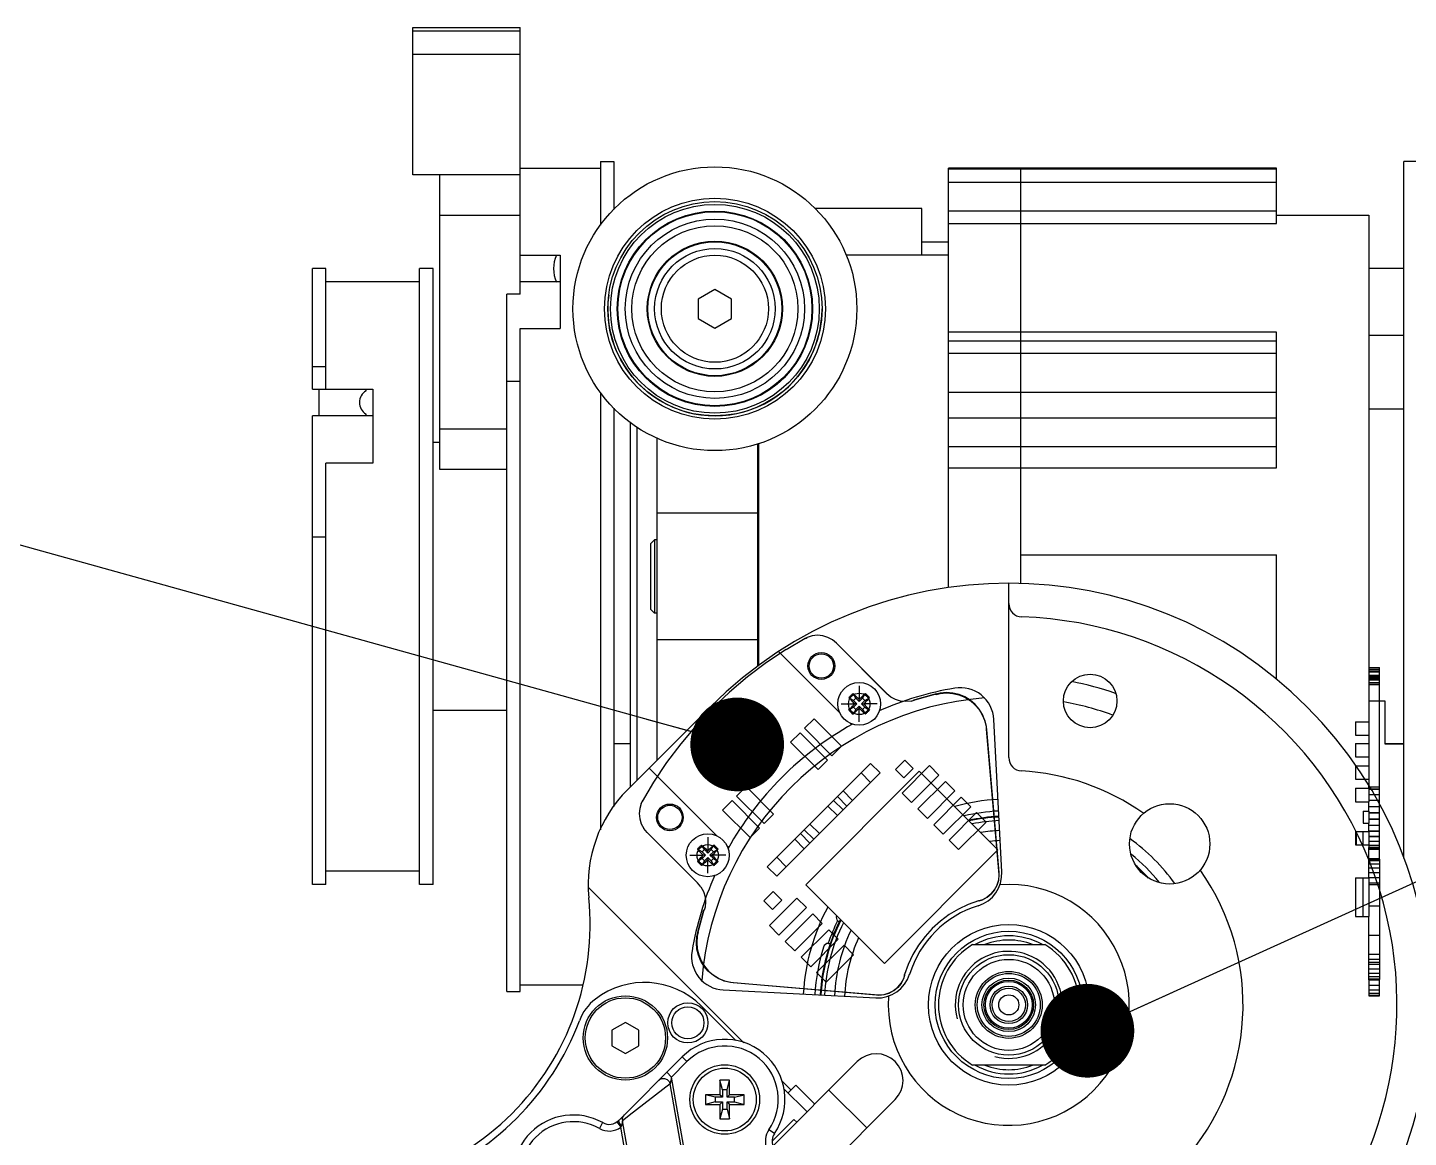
# Model space of a CAD drawing. Header units: millimetres. Extents: x 0 to 841, y 0 to 594.
# Drawn here: x 574.2 to 625.7, y 323.5 to 365 of the extents above; entities that cross this region are included whole.
import ezdxf

# ---------------------------------------------------------------- set-up
doc = ezdxf.new("R2010")
doc.units = ezdxf.units.MM
doc.header["$LTSCALE"] = 46.255
doc.layers.get('0').update_dxf_attribs({"linetype": 'CONTINUOUS'})
for name, color, linetype in [('02___PRT_ALL_AXES', 7, 'CONTINUOUS'), ('APSF_BLANK_LAYER', 7, 'CONTINUOUS'), ('AXIS', 7, 'CONTINUOUS'), ('COSMETIC', 7, 'CONTINUOUS'), ('DCURVE', 7, 'CONTINUOUS'), ('NOTE', 7, 'CONTINUOUS')]:
    doc.layers.add(name, color=color, linetype=linetype)
doc.styles.get("Standard").update_dxf_attribs({"font": 'txt', "width": 0.85})
doc.dimstyles.get("Standard").update_dxf_attribs({"dimtxt": 3.5, "dimasz": 3.5, "dimexe": 1.5, "dimexo": 1, "dimtad": 1, "dimtxsty": 'STANDARD', "dimblk": '_FILLED', "dimblk1": '_FILLED', "dimblk2": '_FILLED', "dimcen": 0.09, "dimadec": 0, "dimazin": 0, "dimtol": 1, "dimtp": 0.01, "dimtm": 0.01, "dimtfac": 1, "dimtofl": 0, "dimtmove": 0, "dimatfit": 3, "dimldrblk": '_FILLED', "dimfxl": 1, "dimtolj": 1, "dimarcsym": 0})

# ---------------------------------------------------------------- blocks, each defined once
blk = doc.blocks.new('_FILLED')
at = {"color": 0, "linetype": 'BYBLOCK'}
blk.add_solid([(0, 0), (-1, 0.214), (-1, -0.214)], dxfattribs=at)

msp = doc.modelspace()

# ---------------------------------------------------------------- linework, layer by layer
at = {"color": 7, "linetype": 'CONTINUOUS'}
for p, q in [((588.543, 359.451), (588.543, 364.951)), ((588.543, 364.951), (592.543, 364.951)), ((588.543, 364.826), (592.543, 364.826)), ((592.543, 354.99), (592.543, 364.951)), ((592.543, 363.951), (588.543, 363.951)), ((592.543, 359.451), (588.543, 359.451)), ((589.543, 348.451), (589.543, 359.451)), ((592.543, 359.701), (595.543, 359.701)), ((595.543, 359.951), (595.543, 357.577)), ((595.543, 359.951), (596.043, 359.951)), ((596.043, 359.951), (596.043, 358.162)), ((608.545, 344.039), (608.545, 359.701)), ((620.795, 359.701), (608.545, 359.701)), ((608.545, 359.678), (620.795, 359.678)), ((611.245, 344.193), (611.245, 359.701)), ((620.795, 357.631), (620.795, 359.701)), ((625.545, 333.932), (625.545, 359.951)), ((626.045, 359.951), (625.545, 359.951)), ((608.545, 359.18), (620.795, 359.18)), ((589.543, 357.951), (592.543, 357.951)), ((607.545, 358.201), (603.559, 358.201)), ((607.545, 356.451), (607.545, 358.201)), ((608.545, 358.107), (620.795, 358.107)), ((624.245, 357.951), (624.245, 336.633)), ((608.545, 357.631), (620.795, 357.631)), ((592.543, 356.451), (594.043, 356.451)), ((594.043, 356.451), (594.043, 353.717)), ((608.545, 356.451), (604.722, 356.451)), ((584.793, 351.451), (584.793, 355.951)), ((585.293, 355.951), (584.793, 355.951)), ((585.293, 351.451), (585.293, 355.951)), ((588.793, 332.951), (588.793, 355.951)), ((589.293, 355.951), (588.793, 355.951)), ((589.293, 332.951), (589.293, 355.951)), ((625.545, 355.951), (624.245, 355.951)), ((588.793, 355.451), (585.293, 355.451)), ((594.043, 355.451), (592.543, 355.451)), ((592.043, 328.952), (592.043, 354.99)), ((592.543, 354.99), (592.043, 354.99)), ((599.82, 355.173), (599.195, 354.812)), ((599.195, 354.812), (599.195, 354.091)), ((600.445, 354.812), (599.82, 355.173)), ((600.445, 354.091), (600.445, 354.812)), ((599.195, 354.091), (599.82, 353.73)), ((599.82, 353.73), (600.445, 354.091)), ((592.543, 328.952), (592.543, 353.717)), ((592.543, 353.717), (594.043, 353.717)), ((620.795, 353.574), (608.545, 353.574)), ((608.545, 353.25), (620.795, 353.25)), ((620.795, 348.508), (620.795, 353.574)), ((625.545, 353.451), (624.245, 353.451)), ((608.545, 352.797), (620.795, 352.797)), ((584.793, 352.292), (585.293, 352.292)), ((592.043, 351.746), (592.543, 351.746)), ((584.793, 351.451), (587.043, 351.451)), ((585.043, 350.451), (585.043, 351.451)), ((587.043, 351.451), (587.043, 348.689)), ((595.543, 351.326), (595.543, 334.992)), ((608.545, 351.332), (620.795, 351.332)), ((596.043, 350.741), (596.043, 335.859)), ((584.793, 332.952), (584.793, 350.451)), ((587.043, 350.451), (584.793, 350.451)), ((596.663, 336.594), (596.663, 350.2)), ((608.545, 350.381), (620.795, 350.381)), ((592.043, 349.951), (589.543, 349.951)), ((596.913, 336.844), (596.913, 350.022)), ((589.543, 349.451), (589.293, 349.451)), ((601.445, 349.412), (601.445, 341.125)), ((608.545, 349.309), (620.795, 349.309)), ((585.293, 332.952), (585.293, 348.689)), ((587.043, 348.689), (585.293, 348.689)), ((592.043, 348.451), (589.543, 348.451)), ((608.545, 348.508), (620.795, 348.508)), ((585.293, 345.914), (584.793, 345.914)), ((597.563, 345.826), (597.413, 345.676)), ((597.413, 345.676), (597.413, 343.226)), ((597.563, 345.826), (597.563, 343.076)), ((597.663, 345.826), (597.563, 345.826)), ((601.445, 345.076), (601.413, 345.076)), ((611.245, 345.254), (620.795, 345.254)), ((620.795, 340.601), (620.795, 345.254)), ((610.795, 337.688), (610.795, 344.201)), ((601.445, 343.826), (601.413, 343.826)), ((597.563, 343.076), (597.413, 343.226)), ((597.663, 343.076), (597.563, 343.076)), ((603.155, 342.122), (603.157, 342.119)), ((603.196, 342.146), (603.199, 342.141)), ((604.364, 341.961), (604.36, 341.957)), ((604.485, 339.357), (602.196, 341.647)), ((624.245, 340.92), (624.643, 340.92)), ((624.245, 340.918), (624.643, 340.918)), ((624.245, 340.903), (624.643, 340.903)), ((624.643, 340.903), (624.643, 340.92)), ((604.999, 339.82), (604.824, 339.925)), ((605.083, 339.904), (604.978, 340.079)), ((605.083, 339.904), (604.999, 339.82)), ((605.209, 339.778), (605.083, 339.904)), ((605.335, 339.904), (605.209, 339.778)), ((605.209, 339.778), (605.209, 339.862)), ((605.335, 339.904), (605.44, 340.079)), ((605.419, 339.82), (605.335, 339.904)), ((605.419, 339.82), (605.594, 339.925)), ((606.243, 340.075), (606.24, 340.071)), ((608.075, 340.06), (608.078, 340.047)), ((608.086, 340.064), (608.086, 340.062)), ((592.043, 339.451), (589.293, 339.451)), ((596.553, 336.483), (599.658, 339.588)), ((604.999, 339.569), (604.824, 339.464)), ((605.083, 339.485), (604.978, 339.31)), ((604.999, 339.82), (605.125, 339.694)), ((605.125, 339.694), (604.999, 339.569)), ((604.999, 339.569), (605.083, 339.485)), ((605.125, 339.694), (605.041, 339.694)), ((605.083, 339.485), (605.209, 339.611)), ((605.209, 339.611), (605.209, 339.527)), ((605.209, 339.611), (605.335, 339.485)), ((605.293, 339.694), (605.419, 339.82)), ((605.419, 339.569), (605.293, 339.694)), ((605.293, 339.694), (605.377, 339.694)), ((605.335, 339.485), (605.419, 339.569)), ((605.335, 339.485), (605.44, 339.31)), ((605.419, 339.569), (605.594, 339.464)), ((607.238, 339.83), (607.24, 339.825)), ((607.26, 339.835), (607.261, 339.831)), ((624.245, 339.807), (624.845, 339.807)), ((624.845, 339.807), (624.845, 338.201)), ((603.521, 339.139), (603.166, 338.784)), ((604.547, 338.112), (603.521, 339.139)), ((604.925, 338.918), (604.872, 338.971)), ((610.535, 333.415), (610.236, 339.114)), ((602.999, 338.617), (602.644, 338.263)), ((604.026, 337.591), (602.999, 338.617)), ((603.166, 338.784), (604.192, 337.758)), ((602.644, 338.263), (603.671, 337.236)), ((604.192, 337.758), (604.547, 338.112)), ((625.545, 338.201), (624.845, 338.201)), ((597.36, 337.29), (599.889, 334.761)), ((601.778, 333.613), (605.633, 337.468)), ((603.671, 337.236), (604.026, 337.591)), ((605.633, 337.468), (605.988, 337.114)), ((606.915, 337.596), (606.565, 337.246)), ((607.834, 337.389), (606.808, 336.362)), ((606.879, 336.932), (607.229, 337.282)), ((607.229, 337.282), (606.915, 337.596)), ((608.189, 337.034), (607.834, 337.389)), ((602.133, 333.259), (605.988, 337.114)), ((603.211, 332.939), (607.452, 337.18)), ((605.634, 336.76), (605.28, 337.115)), ((606.565, 337.246), (606.879, 336.932)), ((607.162, 336.008), (608.189, 337.034)), ((608.426, 336.796), (607.4, 335.77)), ((607.452, 337.18), (610.391, 334.241)), ((608.781, 336.442), (608.426, 336.796)), ((600.629, 336.247), (600.984, 336.602)), ((601.656, 335.221), (600.629, 336.247)), ((600.984, 336.602), (602.01, 335.576)), ((604.396, 336.231), (604.75, 335.876)), ((604.961, 336.087), (604.607, 336.442)), ((606.808, 336.362), (607.162, 336.008)), ((607.754, 335.415), (608.781, 336.442)), ((624.245, 336.54), (624.245, 336.038)), ((597.101, 336.05), (597.105, 336.048)), ((597.128, 336.09), (597.125, 336.091)), ((600.108, 335.726), (600.462, 336.081)), ((601.134, 334.699), (600.108, 335.726)), ((600.462, 336.081), (601.489, 335.054)), ((604.397, 335.523), (604.042, 335.877)), ((604.253, 336.088), (604.608, 335.734)), ((607.4, 335.77), (607.754, 335.415)), ((609.018, 336.204), (607.992, 335.178)), ((608.347, 334.823), (609.373, 335.85)), ((609.373, 335.85), (609.018, 336.204)), ((602.01, 335.576), (601.656, 335.221)), ((603.724, 334.85), (603.369, 335.204)), ((609.593, 335.63), (608.566, 334.603)), ((608.921, 334.249), (609.948, 335.275)), ((609.948, 335.275), (609.593, 335.63)), ((624.245, 335.686), (624.245, 335.242)), ((597.289, 334.886), (597.286, 334.883)), ((601.489, 335.054), (601.134, 334.699)), ((603.016, 334.851), (603.37, 334.496)), ((603.158, 334.993), (603.513, 334.639)), ((607.992, 335.178), (608.347, 334.823)), ((624.245, 334.927), (624.245, 334.426)), ((599.342, 334.164), (599.167, 334.268)), ((599.426, 334.248), (599.321, 334.422)), ((599.426, 334.248), (599.342, 334.164)), ((599.552, 334.122), (599.426, 334.248)), ((599.678, 334.248), (599.552, 334.122)), ((599.552, 334.122), (599.552, 334.205)), ((599.678, 334.248), (599.783, 334.422)), ((599.762, 334.164), (599.678, 334.248)), ((599.762, 334.164), (599.937, 334.268)), ((600.276, 334.375), (600.329, 334.322)), ((603.159, 334.285), (602.805, 334.64)), ((610.391, 334.241), (606.149, 330)), ((608.566, 334.603), (608.921, 334.249)), ((624.245, 334.32), (624.245, 334.331)), ((624.245, 334.331), (624.643, 334.331)), ((624.245, 334.326), (624.643, 334.326)), ((624.245, 334.324), (624.643, 334.324)), ((624.245, 334.32), (624.643, 334.32)), ((624.643, 334.32), (624.643, 334.331)), ((599.342, 333.912), (599.167, 333.807)), ((599.426, 333.828), (599.321, 333.653)), ((599.342, 334.164), (599.468, 334.038)), ((599.468, 334.038), (599.342, 333.912)), ((599.342, 333.912), (599.426, 333.828)), ((599.468, 334.038), (599.384, 334.038)), ((599.426, 333.828), (599.552, 333.954)), ((599.552, 333.954), (599.552, 333.87)), ((599.552, 333.954), (599.678, 333.828)), ((599.636, 334.038), (599.762, 334.164)), ((599.762, 333.912), (599.636, 334.038)), ((599.636, 334.038), (599.72, 334.038)), ((599.678, 333.828), (599.762, 333.912)), ((599.678, 333.828), (599.783, 333.653)), ((599.762, 333.912), (599.937, 333.807)), ((602.487, 333.612), (602.132, 333.967)), ((624.245, 333.906), (624.245, 333.902)), ((624.245, 333.906), (624.643, 333.906)), ((624.245, 333.902), (624.643, 333.902)), ((624.245, 333.89), (624.245, 333.896)), ((624.245, 333.896), (624.643, 333.896)), ((624.245, 333.89), (624.643, 333.89)), ((624.643, 333.902), (624.643, 333.906)), ((624.643, 333.896), (624.643, 333.89)), ((588.793, 333.451), (585.293, 333.451)), ((601.778, 333.613), (602.133, 333.259)), ((624.245, 333.202), (624.245, 331.751)), ((585.293, 332.951), (584.793, 332.951)), ((589.293, 332.951), (588.793, 332.951)), ((595.089, 332.844), (600.9, 327.032)), ((599.175, 333.007), (599.172, 333.003)), ((601.65, 332.331), (602.001, 332.682)), ((602.001, 332.682), (602.315, 332.367)), ((606.149, 330), (603.211, 332.939)), ((624.245, 333.014), (624.643, 333.014)), ((601.965, 332.017), (601.65, 332.331)), ((601.858, 331.412), (602.884, 332.439)), ((602.315, 332.367), (601.965, 332.017)), ((602.884, 332.439), (603.239, 332.084)), ((609.665, 332.34), (609.691, 332.347)), ((609.682, 332.344), (609.665, 332.34)), ((609.684, 332.338), (609.682, 332.344)), ((609.691, 332.347), (609.692, 332.342)), ((599.415, 331.985), (599.411, 331.987)), ((599.422, 332.007), (599.416, 332.008)), ((603.239, 332.084), (602.212, 331.058)), ((602.45, 330.82), (603.476, 331.847)), ((603.476, 331.847), (603.831, 331.492)), ((599.185, 331.16), (599.182, 331.161)), ((599.2, 331.168), (599.187, 331.172)), ((602.212, 331.058), (601.858, 331.412)), ((603.831, 331.492), (602.805, 330.466)), ((603.042, 330.228), (604.069, 331.255)), ((604.069, 331.255), (604.423, 330.9)), ((604.458, 331.54), (604.411, 331.586)), ((602.805, 330.466), (602.45, 330.82)), ((604.423, 330.9), (603.397, 329.873)), ((603.617, 329.654), (604.643, 330.68)), ((604.064, 330.749), (604.13, 330.749)), ((604.643, 330.68), (604.998, 330.325)), ((609.443, 330.701), (612.147, 330.701)), ((603.397, 329.873), (603.042, 330.228)), ((604.998, 330.325), (603.971, 329.299)), ((624.245, 330.351), (624.643, 330.351)), ((603.971, 329.299), (603.617, 329.654)), ((606.906, 329.582), (606.9, 329.556)), ((606.904, 329.555), (606.9, 329.556)), ((606.902, 329.565), (606.906, 329.582)), ((606.909, 329.563), (606.902, 329.565)), ((592.543, 329.201), (594.886, 329.201)), ((600.133, 329.01), (605.832, 328.712)), ((624.245, 329.395), (624.245, 329.4)), ((624.245, 329.4), (624.643, 329.4)), ((624.245, 329.395), (624.643, 329.395)), ((624.245, 329.386), (624.245, 329.383)), ((624.245, 329.386), (624.643, 329.386)), ((624.245, 329.383), (624.643, 329.383)), ((624.643, 329.4), (624.643, 329.395)), ((624.643, 329.383), (624.643, 329.386)), ((592.043, 328.951), (592.543, 328.951)), ((599.31, 328.411), (600.597, 327.124)), ((596.476, 327.791), (595.976, 327.503)), ((595.976, 327.503), (595.976, 326.925)), ((596.976, 327.503), (596.476, 327.791)), ((596.976, 326.925), (596.976, 327.503)), ((595.976, 326.925), (596.476, 326.637)), ((598.597, 326.507), (596.167, 324.076)), ((596.476, 326.637), (596.976, 326.925)), ((598.597, 326.507), (598.774, 326.33)), ((598.024, 325.933), (598.2, 325.756)), ((598.774, 326.33), (598.2, 325.756)), ((601.874, 323.066), (605.138, 326.33)), ((612.147, 326.201), (609.443, 326.201)), ((598.145, 325.499), (596.615, 324.316)), ((599.069, 320.255), (598.145, 325.499)), ((599.134, 320.461), (598.2, 325.756)), ((600.007, 325.641), (600.007, 325.097)), ((600.098, 325.278), (600.007, 325.641)), ((600.37, 325.641), (600.007, 325.641)), ((600.279, 325.278), (600.37, 325.641)), ((600.37, 325.097), (600.37, 325.641)), ((602.311, 325.622), (602.663, 325.269)), ((602.557, 325.163), (602.84, 325.446)), ((603.547, 324.739), (602.84, 325.446)), ((599.463, 325.097), (599.463, 324.735)), ((600.007, 325.097), (599.463, 325.097)), ((599.826, 325.007), (599.463, 325.097)), ((599.826, 325.007), (599.826, 324.825)), ((600.098, 325.007), (599.826, 325.007)), ((600.098, 325.007), (600.007, 325.097)), ((600.098, 325.278), (600.098, 325.007)), ((600.279, 325.278), (600.098, 325.278)), ((600.279, 325.007), (600.279, 325.278)), ((600.279, 325.007), (600.37, 325.097)), ((600.551, 325.007), (600.279, 325.007)), ((600.913, 325.097), (600.37, 325.097)), ((600.551, 325.007), (600.913, 325.097)), ((600.551, 324.825), (600.551, 325.007)), ((600.913, 324.735), (600.913, 325.097)), ((603.264, 324.456), (602.388, 325.332)), ((603.284, 321.648), (606.552, 324.916)), ((604.077, 325.269), (605.492, 323.855)), ((599.826, 324.825), (599.463, 324.735)), ((599.463, 324.735), (600.007, 324.735)), ((599.826, 324.825), (600.098, 324.825)), ((600.098, 324.825), (600.007, 324.735)), ((600.007, 324.735), (600.007, 324.191)), ((600.098, 324.553), (600.007, 324.191)), ((600.098, 324.825), (600.098, 324.553)), ((600.098, 324.553), (600.279, 324.553)), ((600.279, 324.553), (600.279, 324.825)), ((600.279, 324.825), (600.37, 324.735)), ((600.279, 324.825), (600.551, 324.825)), ((600.279, 324.553), (600.37, 324.191)), ((600.37, 324.191), (600.37, 324.735)), ((600.37, 324.735), (600.913, 324.735)), ((600.551, 324.825), (600.913, 324.735)), ((595.628, 324.052), (595.506, 323.834)), ((596.162, 324.081), (596.307, 323.878)), ((597.07, 319.549), (596.307, 323.878)), ((596.365, 324.123), (596.326, 323.945)), ((596.413, 324.16), (596.365, 324.123)), ((597.193, 319.426), (596.365, 324.123)), ((596.615, 324.316), (596.413, 324.16)), ((600.007, 324.191), (600.37, 324.191)), ((601.958, 323.362), (602.769, 324.173)), ((602.769, 324.173), (602.875, 324.067)), ((602.042, 323.641), (601.836, 323.782))]:
    msp.add_line(p, q, dxfattribs=at)
at = {"color": 6, "linetype": 'CONTINUOUS'}
for p, q in [((602.482, 341.724), (603.196, 342.146)), ((603.269, 342.178), (603.157, 342.119)), ((603.199, 342.141), (603.269, 342.178)), ((603.457, 342.236), (603.269, 342.178)), ((603.653, 342.255), (603.457, 342.236)), ((603.849, 342.236), (603.653, 342.255)), ((604.038, 342.178), (603.849, 342.236)), ((604.211, 342.086), (604.038, 342.178)), ((604.364, 341.961), (604.211, 342.086)), ((604.36, 341.957), (606.24, 340.071)), ((606.243, 340.075), (604.364, 341.961)), ((602.482, 341.724), (601.747, 341.233)), ((601.747, 341.233), (601.04, 340.701)), ((624.245, 341.058), (624.643, 341.058)), ((624.245, 341.056), (624.643, 341.056)), ((624.245, 341.039), (624.643, 341.039)), ((624.245, 341.037), (624.643, 341.037)), ((624.245, 340.982), (624.643, 340.982)), ((624.245, 340.98), (624.643, 340.98)), ((624.245, 340.889), (624.643, 340.889)), ((624.245, 340.887), (624.643, 340.887)), ((624.643, 340.92), (624.643, 341.058)), ((624.643, 334.331), (624.643, 340.903)), ((601.04, 340.701), (600.365, 340.131)), ((624.245, 340.764), (624.643, 340.764)), ((624.245, 340.762), (624.643, 340.762)), ((624.245, 340.729), (624.643, 340.729)), ((624.245, 340.694), (624.643, 340.694)), ((624.245, 340.647), (624.643, 340.647)), ((624.245, 340.592), (624.643, 340.592)), ((624.245, 340.494), (624.643, 340.494)), ((624.245, 340.434), (624.643, 340.434)), ((624.245, 340.414), (624.643, 340.414)), ((600.365, 340.131), (599.723, 339.524)), ((606.392, 339.946), (606.24, 340.071)), ((606.566, 339.853), (606.392, 339.946)), ((606.754, 339.796), (606.566, 339.853)), ((607.292, 339.849), (607.238, 339.83)), ((607.26, 339.835), (607.293, 339.847)), ((607.991, 340.044), (607.292, 339.849)), ((607.293, 339.847), (607.992, 340.042)), ((608.086, 340.064), (607.991, 340.044)), ((607.992, 340.042), (608.075, 340.06)), ((608.078, 340.047), (608.231, 340.083)), ((608.239, 340.099), (608.086, 340.062)), ((608.231, 340.083), (608.466, 340.102)), ((608.474, 340.117), (608.239, 340.099)), ((608.466, 340.102), (608.702, 340.083)), ((608.71, 340.099), (608.474, 340.117)), ((608.702, 340.083), (608.931, 340.028)), ((608.939, 340.043), (608.71, 340.099)), ((608.931, 340.028), (609.149, 339.938)), ((609.158, 339.953), (608.939, 340.043)), ((609.149, 339.938), (609.351, 339.814)), ((609.359, 339.83), (609.158, 339.953)), ((599.723, 339.524), (599.115, 338.882)), ((606.95, 339.777), (606.754, 339.796)), ((607.146, 339.796), (606.95, 339.777)), ((607.146, 339.796), (607.261, 339.831)), ((609.351, 339.814), (609.53, 339.661)), ((609.538, 339.676), (609.359, 339.83)), ((609.53, 339.661), (609.684, 339.482)), ((609.692, 339.497), (609.538, 339.676)), ((609.684, 339.482), (609.807, 339.28)), ((609.815, 339.296), (609.692, 339.497)), ((599.115, 338.882), (598.545, 338.206)), ((609.807, 339.28), (609.897, 339.062)), ((609.905, 339.077), (609.815, 339.296)), ((609.897, 339.062), (609.953, 338.832)), ((609.961, 338.848), (609.905, 339.077)), ((609.953, 338.832), (609.961, 338.728)), ((609.969, 338.743), (609.961, 338.848)), ((623.745, 339.027), (623.745, 338.526)), ((623.745, 339.027), (624.245, 339.027)), ((609.961, 338.728), (610.421, 333.391)), ((610.422, 333.46), (609.969, 338.743)), ((623.745, 338.526), (624.245, 338.526)), ((598.545, 338.206), (598.013, 337.5)), ((623.745, 338.215), (623.745, 337.713)), ((623.745, 338.215), (624.245, 338.215)), ((598.013, 337.5), (597.522, 336.765)), ((623.745, 337.713), (624.245, 337.713)), ((623.745, 337.377), (623.745, 336.876)), ((623.745, 337.377), (624.245, 337.377)), ((597.522, 336.765), (597.101, 336.05)), ((623.745, 336.876), (624.245, 336.876)), ((623.745, 336.54), (623.745, 336.038)), ((623.745, 336.54), (624.245, 336.54)), ((624.245, 336.54), (624.245, 336.633)), ((624.245, 336.595), (624.643, 336.595)), ((624.245, 336.59), (624.643, 336.59)), ((624.245, 336.515), (624.643, 336.515)), ((624.245, 336.51), (624.643, 336.51)), ((624.245, 336.314), (624.643, 336.314)), ((624.245, 336.309), (624.643, 336.309)), ((597.011, 335.789), (596.992, 335.593)), ((597.068, 335.978), (597.011, 335.789)), ((597.068, 335.978), (597.128, 336.09)), ((597.105, 336.048), (597.068, 335.978)), ((623.745, 336.038), (624.245, 336.038)), ((624.245, 336.096), (624.643, 336.096)), ((624.245, 336.091), (624.643, 336.091)), ((624.245, 335.686), (624.245, 336.038)), ((624.245, 335.866), (624.643, 335.866)), ((624.245, 335.861), (624.643, 335.861)), ((596.992, 335.593), (597.011, 335.397)), ((597.011, 335.397), (597.068, 335.209)), ((597.068, 335.209), (597.161, 335.035)), ((624.029, 335.686), (624.029, 335.242)), ((624.029, 335.686), (624.245, 335.686)), ((624.029, 335.242), (624.245, 335.242)), ((624.245, 335.631), (624.643, 335.631)), ((624.245, 335.626), (624.643, 335.626)), ((624.245, 335.395), (624.643, 335.395)), ((624.245, 335.39), (624.643, 335.39)), ((624.245, 334.927), (624.245, 335.242)), ((597.286, 334.883), (597.161, 335.035)), ((599.172, 333.003), (597.286, 334.883)), ((597.289, 334.886), (599.175, 333.007)), ((623.745, 334.927), (623.745, 334.426)), ((623.745, 334.927), (624.245, 334.927)), ((623.77, 334.927), (623.77, 334.426)), ((624.02, 334.927), (624.02, 334.426)), ((624.245, 335.166), (624.643, 335.166)), ((624.245, 335.161), (624.643, 335.161)), ((624.245, 334.948), (624.643, 334.948)), ((624.245, 334.943), (624.643, 334.943)), ((624.245, 334.746), (624.643, 334.746)), ((624.245, 334.741), (624.643, 334.741)), ((623.745, 334.426), (624.245, 334.426)), ((624.245, 334.567), (624.643, 334.567)), ((624.245, 334.562), (624.643, 334.562)), ((624.245, 334.426), (624.245, 334.331)), ((624.245, 334.414), (624.643, 334.414)), ((624.245, 334.408), (624.643, 334.408)), ((624.245, 333.906), (624.245, 334.32)), ((624.245, 334.274), (624.643, 334.274)), ((624.245, 334.272), (624.643, 334.272)), ((624.643, 333.906), (624.643, 334.32)), ((624.245, 333.917), (624.643, 333.917)), ((624.245, 333.915), (624.643, 333.915)), ((624.245, 333.896), (624.245, 333.902)), ((624.245, 333.202), (624.245, 333.89)), ((624.245, 333.849), (624.643, 333.849)), ((624.245, 333.725), (624.643, 333.725)), ((624.643, 333.896), (624.643, 333.902)), ((624.643, 333.89), (624.643, 329.4)), ((610.43, 333.304), (610.411, 333.108)), ((610.418, 333.113), (610.438, 333.309)), ((610.421, 333.391), (610.43, 333.304)), ((610.438, 333.309), (610.422, 333.46)), ((623.745, 333.202), (623.745, 331.751)), ((623.745, 333.202), (624.245, 333.202)), ((624.02, 333.202), (624.02, 331.751)), ((624.245, 333.572), (624.643, 333.572)), ((624.245, 333.399), (624.643, 333.399)), ((624.245, 333.21), (624.643, 333.21)), ((599.3, 332.855), (599.175, 333.007)), ((599.3, 332.855), (599.393, 332.681)), ((599.393, 332.681), (599.45, 332.492)), ((610.26, 332.746), (610.136, 332.593)), ((610.143, 332.598), (610.268, 332.751)), ((610.353, 332.919), (610.26, 332.746)), ((610.268, 332.751), (610.361, 332.924)), ((610.411, 333.108), (610.353, 332.919)), ((610.361, 332.924), (610.418, 333.113)), ((624.245, 332.951), (624.643, 332.951)), ((599.45, 332.492), (599.47, 332.296)), ((599.47, 332.296), (599.45, 332.1)), ((609.282, 332.203), (608.915, 332.03)), ((609.665, 332.34), (609.282, 332.203)), ((609.81, 332.376), (609.684, 332.338)), ((609.692, 332.342), (609.817, 332.38)), ((609.983, 332.469), (609.81, 332.376)), ((609.817, 332.38), (609.991, 332.473)), ((610.136, 332.593), (609.983, 332.469)), ((609.991, 332.473), (610.143, 332.598)), ((624.245, 332.151), (624.643, 332.151)), ((599.203, 331.255), (599.397, 331.954)), ((599.4, 331.954), (599.205, 331.255)), ((599.397, 331.954), (599.416, 332.008)), ((599.411, 331.987), (599.4, 331.954)), ((599.45, 332.1), (599.415, 331.985)), ((608.567, 331.821), (608.241, 331.579)), ((608.915, 332.03), (608.567, 331.821)), ((623.745, 331.751), (624.245, 331.751)), ((624.245, 329.4), (624.245, 331.751)), ((599.148, 331.007), (599.185, 331.16)), ((599.2, 331.168), (599.163, 331.015)), ((599.182, 331.161), (599.203, 331.255)), ((599.205, 331.255), (599.187, 331.172)), ((607.94, 331.306), (607.667, 331.006)), ((608.241, 331.579), (607.94, 331.306)), ((599.129, 330.772), (599.148, 331.007)), ((599.148, 330.537), (599.129, 330.772)), ((599.163, 331.015), (599.145, 330.78)), ((599.145, 330.78), (599.163, 330.545)), ((607.426, 330.679), (607.217, 330.331)), ((607.667, 331.006), (607.426, 330.679)), ((624.245, 331.051), (624.643, 331.051)), ((599.203, 330.307), (599.148, 330.537)), ((599.163, 330.545), (599.218, 330.315)), ((599.293, 330.089), (599.203, 330.307)), ((599.218, 330.315), (599.309, 330.097)), ((599.417, 329.888), (599.293, 330.089)), ((599.309, 330.097), (599.432, 329.896)), ((607.217, 330.331), (607.043, 329.964)), ((624.245, 330.155), (624.643, 330.155)), ((624.245, 330.051), (624.643, 330.051)), ((599.57, 329.708), (599.417, 329.888)), ((599.432, 329.896), (599.585, 329.716)), ((599.75, 329.555), (599.57, 329.708)), ((599.585, 329.716), (599.765, 329.563)), ((599.951, 329.431), (599.75, 329.555)), ((599.765, 329.563), (599.966, 329.439)), ((606.904, 329.555), (606.866, 329.429)), ((606.871, 329.437), (606.909, 329.563)), ((607.043, 329.964), (606.906, 329.582)), ((624.245, 329.967), (624.643, 329.967)), ((624.245, 329.793), (624.643, 329.793)), ((624.245, 329.641), (624.643, 329.641)), ((600.169, 329.341), (599.951, 329.431)), ((599.966, 329.439), (600.184, 329.349)), ((600.399, 329.286), (600.169, 329.341)), ((600.184, 329.349), (600.414, 329.294)), ((600.503, 329.278), (600.399, 329.286)), ((600.414, 329.294), (600.519, 329.286)), ((605.786, 328.824), (600.503, 329.278)), ((600.519, 329.286), (605.855, 328.825)), ((606.648, 329.103), (606.496, 328.978)), ((606.501, 328.986), (606.653, 329.111)), ((606.773, 329.255), (606.648, 329.103)), ((606.653, 329.111), (606.778, 329.263)), ((606.866, 329.429), (606.773, 329.255)), ((606.778, 329.263), (606.871, 329.437)), ((624.245, 329.516), (624.643, 329.516)), ((624.245, 329.423), (624.643, 329.423)), ((624.245, 329.386), (624.245, 329.395)), ((624.245, 329.383), (624.245, 328.793)), ((624.245, 329.188), (624.643, 329.188)), ((624.245, 329.015), (624.643, 329.015)), ((624.643, 329.386), (624.643, 329.395)), ((624.643, 328.793), (624.643, 329.383)), ((605.938, 328.809), (605.786, 328.824)), ((605.855, 328.825), (605.942, 328.817)), ((606.134, 328.828), (605.938, 328.809)), ((605.942, 328.817), (606.139, 328.836)), ((606.322, 328.885), (606.134, 328.828)), ((606.139, 328.836), (606.327, 328.893)), ((606.496, 328.978), (606.322, 328.885)), ((606.327, 328.893), (606.501, 328.986)), ((624.245, 328.892), (624.643, 328.892)), ((624.245, 328.817), (624.643, 328.817)), ((624.245, 328.793), (624.643, 328.793))]:
    msp.add_line(p, q, dxfattribs=at)
at = {"color": 7, "linetype": 'CONTINUOUS'}
for centre, radius in [((599.82, 354.451), 5.3), ((599.82, 354.451), 4.125), ((599.82, 354.451), 2.5), ((599.82, 354.451), 2.25), ((599.82, 354.451), 2), ((603.795, 341.109), 0.5), ((603.795, 341.109), 0.453), ((605.209, 339.694), 0.8), ((598.138, 335.452), 0.5), ((598.138, 335.452), 0.453), ((616.805, 334.462), 1.5), ((599.552, 334.038), 0.8), ((610.795, 328.451), 1.875), ((610.795, 328.451), 1.25), ((610.795, 328.451), 1.175), ((610.795, 328.451), 1), ((610.795, 328.451), 0.875), ((610.795, 328.451), 0.7), ((610.795, 328.451), 0.625), ((596.476, 327.214), 1.5), ((598.81, 327.78), 0.75), ((610.795, 328.451), 0.375), ((598.81, 327.78), 0.6), ((600.188, 324.916), 1.3), ((600.188, 324.916), 1.175)]:
    msp.add_circle(centre, radius, dxfattribs=at)
at = {"color": 4, "linetype": 'CONTINUOUS'}
msp.add_circle((599.82, 354.451), 3.65, dxfattribs=at)
at = {"color": 6, "linetype": 'CONTINUOUS'}
for centre in [(605.209, 339.694), (599.552, 334.038)]:
    msp.add_circle(centre, 0.4, dxfattribs=at)
at = {"color": 7, "linetype": 'CONTINUOUS', "true_color": 0xffab00}
for radius in [1.7, 0.925]:
    msp.add_circle((610.795, 328.451), radius, dxfattribs=at)
at = {"color": 7, "linetype": 'CONTINUOUS'}
for centre, radius, start, end in [((595.043, 355.951), 1.25, 156.3416, 203.6584), ((599.82, 354.451), 4, 172.6924, 0.002), ((610.795, 328.451), 15.75, 315, 135), ((611.295, 343.443), 0.5, 180, 268.0898), ((610.795, 328.451), 14.5, 315, 88.0898), ((610.795, 328.451), 12.3, 71.0739, 79.0292), ((610.795, 328.451), 11.5, 94.5246, 175.4754), ((606.682, 338.221), 2.521, 134.9953, 137.4686), ((606.682, 338.221), 2.521, 132.5314, 135.0047), ((603.73, 338.216), 2.529, 42.5344, 47.4656), ((610.795, 328.451), 12, 99.6774, 113.7835), ((608.988, 339.049), 1.25, 3, 99.6774), ((606.688, 341.173), 2.529, 222.5344, 227.4656), ((603.735, 341.168), 2.521, 312.5314, 315.0047), ((603.736, 341.168), 2.521, 314.9953, 317.4686), ((610.795, 328.451), 11.5, 70.295, 79.7026), ((610.795, 328.451), 12, 119.1021, 150.8979), ((611.295, 337.688), 0.5, 180, 266.9014), ((610.795, 328.451), 8.75, 54.8382, 86.9014), ((600.088, 332.947), 5, 135, 185.7035), ((610.795, 328.451), 7.683, 93, 105.2201), ((610.795, 328.451), 7.25, 92.9983, 103.2748), ((610.795, 328.451), 6.895, 93, 101.4629), ((601.025, 332.564), 2.521, 134.9953, 137.4686), ((601.025, 332.564), 2.521, 132.5314, 135.0047), ((598.073, 332.559), 2.529, 42.5344, 47.4656), ((610.795, 328.451), 6.145, 93, 96.6096), ((610.795, 328.451), 7.683, 36.1508, 53.8492), ((601.031, 335.517), 2.529, 222.5344, 227.4656), ((598.079, 335.511), 2.521, 312.5314, 315.0047), ((598.079, 335.511), 2.521, 314.9953, 317.4686), ((610.795, 328.451), 7.25, 39.1582, 50.8418), ((610.795, 328.451), 12, 156.2165, 170.3226), ((609.287, 333.349), 1.25, 287.117, 3), ((610.795, 328.451), 8.75, 318.0986, 35.1618), ((610.795, 328.451), 4.5, 175.826, 94.174), ((585.162, 331.457), 10, 264.2965, 5.7035), ((610.795, 328.451), 7.683, 151.6001, 177), ((610.795, 328.451), 3.875, 107.117, 162.883), ((610.795, 328.451), 7.125, 153.8457, 161.1542), ((604.553, 331.728), 0.2, 162.9567, 225), ((610.795, 328.451), 6.895, 153.5613, 176.9894), ((604.37, 330.899), 0.25, 111.5102, 149.6888), ((610.795, 328.451), 7.25, 162.6922, 177.0017), ((604.064, 330.549), 0.2, 90, 162.6922), ((610.795, 328.451), 6.145, 155.8936, 176.9894), ((610.795, 328.451), 2.625, 121.0027, 238.9973), ((610.795, 328.451), 2.625, 301.0027, 58.9973), ((600.198, 330.259), 1.25, 170.3226, 267), ((605.897, 329.96), 1.25, 267, 342.883), ((600.188, 324.916), 2.25, 325.4757, 135), ((600.188, 324.916), 2, 325.4757, 135), ((605.845, 325.623), 1, 315, 135), ((594.532, 322.088), 2.25, 60.8266, 209.1734), ((594.532, 322.088), 2, 60.8266, 209.1734), ((595.872, 324.489), 0.75, 240.8266, 305.4367), ((595.872, 324.489), 0.5, 240.8266, 315), ((596.609, 324.168), 0.248, 135.0464, 190.4103), ((602.454, 323.357), 0.75, 145.4757, 201.4544), ((602.454, 323.357), 0.5, 145.4757, 201.4544)]:
    msp.add_arc(centre, radius, start, end, dxfattribs=at)
at = {"color": 2, "linetype": 'CONTINUOUS'}
msp.add_arc((610.795, 328.451), 2, 255, 195, dxfattribs=at)
at = {"color": 7, "linetype": 'CONTINUOUS'}
for points, knots in [([(605.041, 339.694), (605.022, 339.714), (604.949, 339.79), (604.877, 339.867), (604.824, 339.925)], [0, 0, 0, 0, 0.259377, 1, 1, 1, 1]), ([(604.978, 340.079), (604.997, 340.062), (605.075, 339.991), (605.151, 339.918), (605.209, 339.862)], [0, 0, 0, 0, 0.238686, 1, 1, 1, 1]), ([(605.209, 339.862), (605.228, 339.881), (605.304, 339.955), (605.382, 340.027), (605.44, 340.079)], [0, 0, 0, 0, 0.259377, 1, 1, 1, 1]), ([(605.594, 339.925), (605.577, 339.907), (605.505, 339.829), (605.433, 339.752), (605.377, 339.694)], [0, 0, 0, 0, 0.238686, 1, 1, 1, 1]), ([(604.824, 339.464), (604.841, 339.482), (604.912, 339.56), (604.985, 339.637), (605.041, 339.694)], [0, 0, 0, 0, 0.238686, 1, 1, 1, 1]), ([(605.209, 339.527), (605.189, 339.508), (605.113, 339.434), (605.036, 339.362), (604.978, 339.31)], [0, 0, 0, 0, 0.259377, 1, 1, 1, 1]), ([(605.44, 339.31), (605.421, 339.327), (605.343, 339.398), (605.266, 339.471), (605.209, 339.527)], [0, 0, 0, 0, 0.238686, 1, 1, 1, 1]), ([(605.377, 339.694), (605.396, 339.675), (605.469, 339.599), (605.541, 339.522), (605.594, 339.464)], [0, 0, 0, 0, 0.259377, 1, 1, 1, 1]), ([(599.384, 334.038), (599.365, 334.057), (599.292, 334.133), (599.22, 334.21), (599.167, 334.268)], [0, 0, 0, 0, 0.259377, 1, 1, 1, 1]), ([(599.321, 334.422), (599.34, 334.405), (599.418, 334.334), (599.494, 334.261), (599.552, 334.205)], [0, 0, 0, 0, 0.238686, 1, 1, 1, 1]), ([(599.552, 334.205), (599.572, 334.224), (599.648, 334.298), (599.725, 334.37), (599.783, 334.422)], [0, 0, 0, 0, 0.259377, 1, 1, 1, 1]), ([(599.937, 334.268), (599.92, 334.25), (599.849, 334.172), (599.776, 334.095), (599.72, 334.038)], [0, 0, 0, 0, 0.238686, 1, 1, 1, 1]), ([(599.167, 333.807), (599.184, 333.826), (599.255, 333.904), (599.328, 333.98), (599.384, 334.038)], [0, 0, 0, 0, 0.238686, 1, 1, 1, 1]), ([(599.552, 333.87), (599.532, 333.851), (599.456, 333.777), (599.379, 333.705), (599.321, 333.653)], [0, 0, 0, 0, 0.259377, 1, 1, 1, 1]), ([(599.783, 333.653), (599.764, 333.67), (599.686, 333.741), (599.61, 333.814), (599.552, 333.87)], [0, 0, 0, 0, 0.238686, 1, 1, 1, 1]), ([(599.72, 334.038), (599.739, 334.018), (599.812, 333.942), (599.884, 333.865), (599.937, 333.807)], [0, 0, 0, 0, 0.259377, 1, 1, 1, 1]), ([(597.723, 325.632), (597.754, 325.664), (597.837, 325.71), (597.977, 325.705), (598.095, 325.628), (598.137, 325.543), (598.145, 325.499)], [0, 0, 0, 0, 0.249222, 0.49904, 0.749513, 1, 1, 1, 1]), ([(598.2, 325.756), (598.195, 325.733), (598.177, 325.647), (598.159, 325.561), (598.145, 325.499)], [0, 0, 0, 0, 0.276241, 1, 1, 1, 1]), ([(596.226, 324.135), (596.224, 324.133), (596.217, 324.121), (596.221, 324.106), (596.224, 324.096)], [0, 0, 0, 0, 0.188387, 1, 1, 1, 1]), ([(596.224, 324.096), (596.232, 324.072), (596.264, 324.018), (596.303, 323.971), (596.326, 323.945)], [0, 0, 0, 0, 0.421035, 1, 1, 1, 1])]:
    msp.add_open_spline(points, degree=3, knots=knots, dxfattribs=at)
msp.add_open_spline([(596.326, 323.945), (596.321, 323.922), (596.315, 323.899), (596.307, 323.878)], degree=3, dxfattribs=at)
at = {"layer": '02___PRT_ALL_AXES', "color": 7, "linetype": 'CONTINUOUS'}
msp.add_circle((610.795, 328.451), 2.75, dxfattribs=at)
at = {"layer": 'APSF_BLANK_LAYER', "color": 7, "linetype": 'CONTINUOUS'}
for radius in [4, 3.9, 3.625, 3.35, 3.103, 2.525]:
    msp.add_circle((599.82, 354.451), radius, dxfattribs=at)
at = {"layer": 'AXIS', "color": 7, "linetype": 'CONTINUOUS'}
for p, q in [((620.795, 357.951), (624.245, 357.951)), ((607.545, 356.951), (608.545, 356.951)), ((586.793, 351.384), (586.793, 351.451)), ((596.081, 350.701), (596.043, 350.701)), ((625.545, 350.701), (624.245, 350.701)), ((586.793, 350.451), (586.793, 350.518)), ((597.663, 337.594), (597.663, 349.616)), ((601.413, 349.401), (601.413, 341.102)), ((601.413, 346.82), (597.663, 346.82)), ((601.413, 342.083), (597.663, 342.083)), ((596.663, 338.201), (596.043, 338.201)), ((624.845, 338.201), (625.545, 338.201))]:
    msp.add_line(p, q, dxfattribs=at)
for centre, radius in [((613.836, 339.801), 1), ((610.795, 328.451), 3), ((596.476, 327.214), 1.575)]:
    msp.add_circle(centre, radius, dxfattribs=at)
for centre, radius, start, end in [((587.043, 350.951), 0.5, 120, 240), ((610.795, 328.451), 7.05, 93, 102.2715), ((610.795, 328.451), 7.025, 93, 102.1402), ((610.795, 328.451), 7.05, 42.2052, 47.7948), ((610.795, 328.451), 7.025, 43.7431, 46.2569), ((610.795, 328.451), 7.05, 153.1036, 176.9976), ((610.795, 328.451), 7.025, 153.1809, 176.9982), ((610.795, 328.451), 2.578, 60.8617, 119.1383), ((610.795, 328.451), 2.422, 68.4177, 111.5823), ((597.188, 326.29), 3, 45, 127.6148), ((596.476, 327.214), 1.833, 127.6148, 159.444), ((585.162, 331.457), 10.25, 290.556, 339.444), ((610.795, 328.451), 2.578, 240.8617, 299.1383), ((610.795, 328.451), 2.422, 248.4177, 291.5823)]:
    msp.add_arc(centre, radius, start, end, dxfattribs=at)
at = {"layer": 'COSMETIC', "color": 7, "linetype": 'CONTINUOUS'}
for p, q in [((605.209, 340.366), (605.209, 339.862)), ((604.537, 339.694), (605.041, 339.694)), ((605.209, 339.023), (605.209, 339.527)), ((605.881, 339.694), (605.377, 339.694)), ((599.552, 334.709), (599.552, 334.205)), ((598.88, 334.038), (599.384, 334.038)), ((599.552, 333.366), (599.552, 333.87)), ((600.224, 334.038), (599.72, 334.038))]:
    msp.add_line(p, q, dxfattribs=at)
at = {"layer": 'DCURVE', "color": 4, "linetype": 'CONTINUOUS'}
for start, end in [(93.0001, 99.2585), (154.6278, 177.0001)]:
    msp.add_arc((610.795, 328.451), 6.52, start, end, dxfattribs=at)

# ---------------------------------------------------------------- leaders
at = {"layer": 'NOTE', "color": 2, "linetype": 'CONTINUOUS'}
for points in [[(600.652, 338.178), (566.312, 347.721), (560.312, 347.721)], [(613.733, 327.484), (643.77, 341.107), (649.77, 341.107)], [(577.543, 315.735), (546.843, 329.372), (540.843, 329.372)], [(591.033, 302.779), (639.537, 327.243), (645.537, 327.243)]]:
    msp.add_leader(points, dimstyle='STANDARD', override={"dimtad": 0, "dimldrblk": 'DOT'}, dxfattribs=at)

doc.saveas('drawing.dxf')
